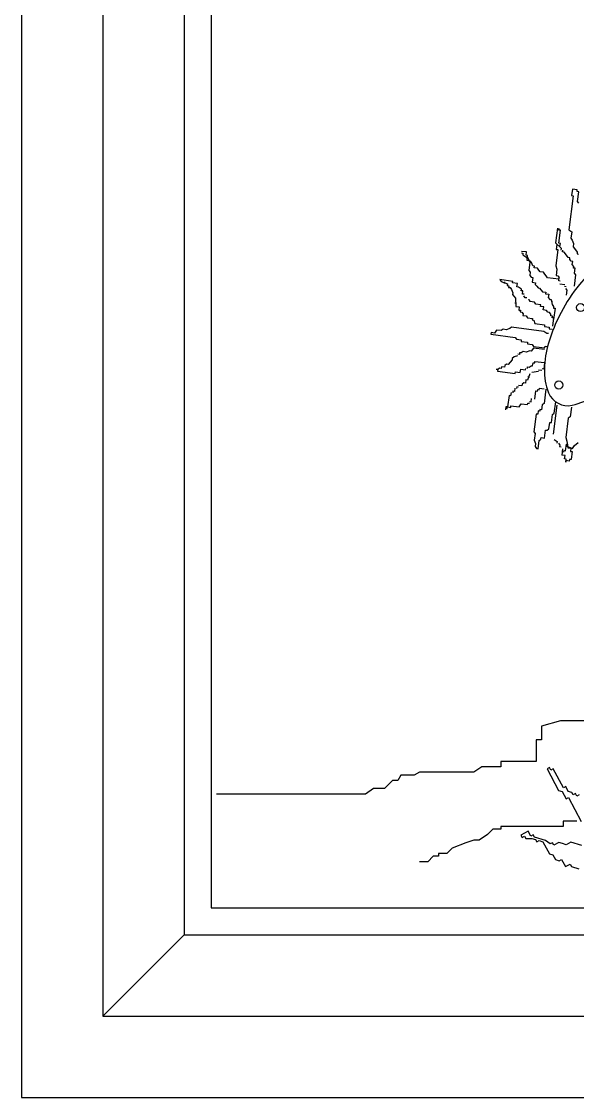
# Model space of a CAD drawing. Header units: inches. Extents: x 6 to 48.5, y 12.5 to 37.3.
# Drawn here: x 7.3347 to 7.4908, y 14.7063 to 15.0084 of the extents above; entities that cross this region are included whole.
import ezdxf

# ---------------------------------------------------------------- set-up
doc = ezdxf.new("R2010")
doc.units = ezdxf.units.IN
doc.header["$MEASUREMENT"] = 0
doc.layers.add('02', color=2, linetype='Continuous')
doc.layers.add('4', color=4, linetype='Continuous')

msp = doc.modelspace()

# ---------------------------------------------------------------- linework, layer by layer
at = {"layer": '02'}
for p, q in [((7.48554, 14.93557), (7.48566, 14.93648)), ((7.48599, 14.93551), (7.48554, 14.93557)), ((7.48723, 14.93443), (7.48587, 14.93461)), ((7.48762, 14.93391), (7.48717, 14.93397)), ((7.48795, 14.93295), (7.48756, 14.93346)), ((7.48777, 14.93159), (7.48795, 14.93295)), ((7.48157, 14.91262), (7.48133, 14.91081)), ((7.47747, 14.90948), (7.47678, 14.90773)), ((7.47735, 14.90858), (7.4769, 14.90864)), ((7.47985, 14.91009), (7.47798, 14.90987)), ((7.48082, 14.91042), (7.47991, 14.91054)), ((7.48133, 14.91081), (7.48088, 14.91087)), ((7.47325, 14.90544), (7.47313, 14.90453)), ((7.47376, 14.90583), (7.4737, 14.90538)), ((7.47422, 14.90577), (7.47376, 14.90583)), ((7.47518, 14.9061), (7.47428, 14.90622)), ((7.47524, 14.90655), (7.47518, 14.9061)), ((7.47575, 14.90695), (7.47524, 14.90655)), ((7.47621, 14.90689), (7.47575, 14.90695)), ((7.47633, 14.90779), (7.47621, 14.90689)), ((7.47678, 14.90773), (7.47633, 14.90779)), ((7.4801, 14.90499), (7.48016, 14.90544)), ((7.48016, 14.90544), (7.48151, 14.90526)), ((7.47159, 14.90336), (7.47117, 14.90019)), ((7.47205, 14.9033), (7.47159, 14.90336)), ((7.47217, 14.9042), (7.47205, 14.9033)), ((7.47268, 14.90459), (7.47262, 14.90414)), ((7.47313, 14.90453), (7.47268, 14.90459)), ((7.47781, 14.90161), (7.47793, 14.90252)), ((7.47883, 14.90239), (7.47913, 14.90466)), ((7.47913, 14.90466), (7.47959, 14.9046)), ((7.47959, 14.9046), (7.47965, 14.90505)), ((7.47965, 14.90505), (7.4801, 14.90499)), ((7.47072, 14.90025), (7.4706, 14.89934)), ((7.47066, 14.8998), (7.47111, 14.89974)), ((7.47117, 14.90019), (7.47072, 14.90025)), ((7.47111, 14.89974), (7.47117, 14.90019)), ((7.47117, 14.90019), (7.47208, 14.90007)), ((7.47208, 14.90007), (7.47214, 14.90052)), ((7.47214, 14.90052), (7.4744, 14.90022)), ((7.4744, 14.90022), (7.47497, 14.90107)), ((7.47497, 14.90107), (7.47678, 14.90083)), ((7.47678, 14.90083), (7.47684, 14.90128)), ((7.47684, 14.90128), (7.4773, 14.90122)), ((7.47736, 14.90167), (7.47781, 14.90161)), ((7.48505, 14.90065), (7.48397, 14.89251)), ((7.48424, 14.89109), (7.48508, 14.89052)), ((7.48508, 14.89052), (7.48502, 14.89006)), ((7.48547, 14.89), (7.48587, 14.88949)), ((7.48587, 14.88949), (7.48581, 14.88904)), ((7.48581, 14.88904), (7.48626, 14.88898)), ((7.48665, 14.88847), (7.48641, 14.88666)), ((7.35751, 14.72916), (7.38032, 14.75198))]:
    msp.add_line(p, q, dxfattribs=at)
for points in [[(7.38032, 15.11707), (7.38032, 14.75198), (7.74541, 14.75198), (7.74541, 15.11707)], [(7.38793, 15.10946), (7.38793, 14.75959), (7.73781, 14.75959), (7.73781, 15.10946)]]:
    msp.add_lwpolyline(points, close=True, dxfattribs=at)
for points in [[(7.49119, 14.95738), (7.4908, 14.95789), (7.49116, 14.96061), (7.49071, 14.96067), (7.49077, 14.96112), (7.48941, 14.9613), (7.48917, 14.95949), (7.48962, 14.95943), (7.48836, 14.94993), (7.48921, 14.94936), (7.48897, 14.94755), (7.48936, 14.94703), (7.48969, 14.94607), (7.48957, 14.94516), (7.48997, 14.94465), (7.49075, 14.94363), (7.49069, 14.94317), (7.49114, 14.94311)], [(7.4852, 14.95035), (7.48466, 14.94628)], [(7.48589, 14.94519), (7.48601, 14.9461), (7.48556, 14.94616), (7.48604, 14.94978), (7.48559, 14.94984), (7.48565, 14.95029)], [(7.48623, 14.94423), (7.48629, 14.94468), (7.48466, 14.94628)], [(7.48505, 14.94576), (7.48487, 14.94441), (7.48532, 14.94435), (7.48472, 14.93982), (7.48505, 14.93886), (7.48481, 14.93705), (7.48527, 14.93699), (7.48566, 14.93648)], [(7.47507, 14.94341), (7.47552, 14.94335), (7.47546, 14.94289), (7.47631, 14.94232), (7.4767, 14.94181), (7.47664, 14.94136), (7.47709, 14.9413)], [(7.47676, 14.94226), (7.47682, 14.94271), (7.47637, 14.94277), (7.47649, 14.94368), (7.47513, 14.94386)], [(7.47676, 14.94226), (7.47748, 14.94078), (7.47718, 14.93852), (7.47757, 14.93801), (7.47745, 14.93711), (7.47785, 14.93659), (7.4783, 14.93653), (7.47812, 14.93518), (7.47902, 14.93506), (7.47896, 14.9346), (7.47936, 14.93409), (7.47975, 14.93358), (7.4802, 14.93352), (7.48099, 14.93249), (7.48189, 14.93237), (7.48183, 14.93192), (7.48274, 14.9318), (7.48262, 14.9309), (7.48301, 14.93038), (7.48346, 14.93032)], [(7.48994, 14.93407), (7.49036, 14.93723), (7.48997, 14.93775), (7.49015, 14.9391), (7.4897, 14.93916), (7.48976, 14.93962), (7.48936, 14.94013), (7.48948, 14.94103), (7.48903, 14.94109), (7.48864, 14.94161), (7.4887, 14.94206), (7.48825, 14.94212), (7.48746, 14.94314), (7.48707, 14.94366), (7.48662, 14.94372), (7.48668, 14.94417)], [(7.4856, 14.93602), (7.48243, 14.93644), (7.48204, 14.93696), (7.48165, 14.93747), (7.48125, 14.93798), (7.48035, 14.9381), (7.47996, 14.93861), (7.47956, 14.93913), (7.47866, 14.93925), (7.47872, 14.9397), (7.47827, 14.93976), (7.47793, 14.94072), (7.47754, 14.94124)], [(7.47583, 14.9318), (7.47538, 14.93186), (7.4755, 14.93276), (7.47504, 14.93282), (7.4751, 14.93327), (7.47426, 14.93385), (7.47381, 14.93391), (7.47393, 14.93481), (7.47257, 14.93499), (7.47263, 14.93544), (7.46901, 14.93592), (7.4694, 14.93541), (7.47115, 14.93472)], [(7.47031, 14.93529), (7.47025, 14.93484)], [(7.47115, 14.93472), (7.47109, 14.93427), (7.47155, 14.93421), (7.47149, 14.93375), (7.47194, 14.93369), (7.47233, 14.93318), (7.47266, 14.93222), (7.4726, 14.93176), (7.47299, 14.93125), (7.47339, 14.93074)], [(7.47321, 14.92938), (7.47366, 14.92932)], [(7.47339, 14.93074), (7.47354, 14.92842), (7.47444, 14.9283), (7.47432, 14.92739), (7.47478, 14.92733), (7.47472, 14.92688), (7.47517, 14.92682), (7.47556, 14.92631), (7.4755, 14.92586), (7.47641, 14.92574), (7.4768, 14.92522), (7.47816, 14.92504), (7.4781, 14.92459), (7.47855, 14.92453), (7.47888, 14.92357), (7.48159, 14.92321), (7.48153, 14.92275), (7.48289, 14.92257), (7.48283, 14.92212), (7.48374, 14.922)], [(7.47661, 14.93077), (7.47616, 14.93083), (7.47577, 14.93134)], [(7.48386, 14.9229), (7.48416, 14.92517), (7.4837, 14.92523), (7.48376, 14.92568), (7.48331, 14.92574), (7.48337, 14.92619), (7.48298, 14.9267), (7.48253, 14.92676), (7.48213, 14.92728), (7.48123, 14.9274), (7.48135, 14.9283), (7.48045, 14.92842), (7.48051, 14.92887), (7.47915, 14.92905), (7.47876, 14.92957), (7.4774, 14.92975), (7.47746, 14.9302), (7.47701, 14.93026)], [(7.4834, 14.92987), (7.48385, 14.92981)], [(7.48346, 14.93032), (7.48373, 14.92891), (7.48412, 14.92839), (7.48406, 14.92794), (7.48452, 14.92788), (7.4841, 14.92471)], [(7.48265, 14.92076), (7.4822, 14.92082), (7.48135, 14.9214), (7.47231, 14.9226), (7.47179, 14.9222), (7.47083, 14.92187), (7.46992, 14.92199), (7.46941, 14.9216), (7.46805, 14.92178), (7.46748, 14.92093), (7.46658, 14.92105), (7.46652, 14.9206), (7.4733, 14.9197), (7.4737, 14.91919), (7.47505, 14.91901), (7.47499, 14.91856), (7.4768, 14.91832), (7.47674, 14.91786), (7.4781, 14.91768), (7.47849, 14.91717), (7.48166, 14.91675), (7.48172, 14.9172), (7.48217, 14.91714)], [(7.474, 14.91455), (7.47304, 14.91421), (7.47252, 14.91382), (7.47246, 14.91337), (7.47138, 14.91213), (7.47093, 14.91219), (7.47041, 14.9118), (7.47035, 14.91135), (7.46945, 14.91147), (7.46939, 14.91101), (7.46894, 14.91107), (7.46842, 14.91068), (7.46797, 14.91074)], [(7.4816, 14.9163), (7.47843, 14.91672), (7.47786, 14.91587), (7.47741, 14.91593), (7.47644, 14.9156), (7.47554, 14.91572), (7.47502, 14.91533), (7.47457, 14.91539), (7.47451, 14.91494), (7.47406, 14.915)], [(7.47675, 14.91096), (7.47681, 14.91141), (7.47726, 14.91135), (7.47777, 14.91174), (7.47822, 14.91168), (7.47834, 14.91259), (7.4788, 14.91253), (7.47886, 14.91298), (7.48157, 14.91262)], [(7.46842, 14.91068), (7.46836, 14.91023), (7.47334, 14.90957), (7.4734, 14.91002), (7.47476, 14.90984), (7.47488, 14.91075), (7.47623, 14.91057), (7.47629, 14.91102)], [(7.48197, 14.9052), (7.48143, 14.90113), (7.48091, 14.90074), (7.48073, 14.89938), (7.48028, 14.89944), (7.48022, 14.89899), (7.47977, 14.89905), (7.47965, 14.89814), (7.4792, 14.8982), (7.47854, 14.89323), (7.47893, 14.89271), (7.47869, 14.8909), (7.47902, 14.88994), (7.4789, 14.88904), (7.47929, 14.88852), (7.47975, 14.88846), (7.48005, 14.89072), (7.48056, 14.89112), (7.48062, 14.89157), (7.48152, 14.89145), (7.48182, 14.89371), (7.48228, 14.89365), (7.48279, 14.89404), (7.48303, 14.89585), (7.48348, 14.89579), (7.48378, 14.89806), (7.48429, 14.89845), (7.48471, 14.90161)], [(7.48912, 14.90011), (7.48876, 14.89739), (7.48824, 14.897), (7.48752, 14.89157), (7.48786, 14.89061)], [(7.48786, 14.89061), (7.48807, 14.88874), (7.48897, 14.88862), (7.48885, 14.88771), (7.48931, 14.88765), (7.48901, 14.88539), (7.48855, 14.88545), (7.48849, 14.885), (7.48759, 14.88512), (7.48753, 14.88467), (7.48765, 14.88557), (7.4872, 14.88563), (7.48732, 14.88654), (7.48641, 14.88666)], [(7.48698, 14.8875), (7.48704, 14.88795), (7.4875, 14.88789), (7.48774, 14.8897), (7.48768, 14.88925), (7.48943, 14.88856), (7.49, 14.8894), (7.49102, 14.89019)], [(7.48774, 14.8897), (7.48819, 14.88964)], [(7.52408, 14.81207), (7.48605, 14.81207), (7.48072, 14.81055), (7.48072, 14.80674), (7.4792, 14.80674), (7.4792, 14.80066), (7.46931, 14.80066), (7.46931, 14.79914), (7.46399, 14.79914), (7.46171, 14.79762), (7.4465, 14.79762), (7.44497, 14.79686), (7.44117, 14.79686), (7.44041, 14.79534), (7.43889, 14.79534), (7.43737, 14.79381), (7.43661, 14.79305), (7.43357, 14.79305), (7.43128, 14.79153), (7.38945, 14.79153)], [(7.49133, 14.79133), (7.49066, 14.79097), (7.4903, 14.79164), (7.48963, 14.79129), (7.48927, 14.79196), (7.48824, 14.79227), (7.48752, 14.79361), (7.48685, 14.79325), (7.48399, 14.79862), (7.48332, 14.79827), (7.48296, 14.79894), (7.48229, 14.79858), (7.48551, 14.79254), (7.48654, 14.79223), (7.48761, 14.79021), (7.48828, 14.79057), (7.49186, 14.78386)], [(7.49061, 14.78393), (7.48681, 14.78393), (7.48681, 14.78241), (7.46931, 14.78241), (7.46931, 14.78164), (7.46703, 14.78164), (7.46551, 14.78012), (7.46323, 14.7786), (7.46171, 14.7786), (7.45943, 14.77784), (7.45562, 14.77632), (7.4541, 14.7748), (7.45182, 14.7748), (7.45182, 14.77404), (7.4503, 14.77404), (7.44878, 14.77252), (7.4465, 14.77252)], [(7.49204, 14.77706), (7.48896, 14.778), (7.48761, 14.77728), (7.48658, 14.7776), (7.48555, 14.77791), (7.48421, 14.77719), (7.48385, 14.77786), (7.48318, 14.77751), (7.4818, 14.77849), (7.47871, 14.77943), (7.47835, 14.7801), (7.47768, 14.77974), (7.47696, 14.78109), (7.47495, 14.78001), (7.47531, 14.77934), (7.47598, 14.7797), (7.47634, 14.77903), (7.47804, 14.77907), (7.47907, 14.77876), (7.47943, 14.77809), (7.4801, 14.77845), (7.48113, 14.77813), (7.48292, 14.77478), (7.48394, 14.77446), (7.48466, 14.77312), (7.48569, 14.77281), (7.48636, 14.77317), (7.48743, 14.77115), (7.48878, 14.77187), (7.48913, 14.7712), (7.49119, 14.77057)]]:
    msp.add_lwpolyline(points, dxfattribs=at)
msp.add_lwpolyline([(7.48268, 14.91808, 0.06364), (7.48152, 14.91084, 0.103576), (7.48269, 14.90419, 0.367652), (7.48935, 14.90066, 0.103576), (7.49551, 14.90345, 0.06364), (7.50083, 14.90849, 0.099891), (7.50952, 14.92494, 0.06364), (7.51068, 14.93218, 0.103576), (7.50951, 14.93883, 0.367652), (7.50285, 14.94236, 0.103576), (7.49669, 14.93957, 0.06364), (7.49137, 14.93453, 0.099891), (7.48268, 14.91808)], format="xyb", dxfattribs=at)
for centre in [(7.49168, 14.92808), (7.48557, 14.90633)]:
    msp.add_circle(centre, 0.00114, dxfattribs=at)
at = {"layer": '4'}
for p, q in [((7.33469, 15.16271), (7.33469, 14.70634)), ((7.33469, 14.70634), (7.79105, 14.70634))]:
    msp.add_line(p, q, dxfattribs=at)
msp.add_lwpolyline([(7.35751, 15.13989), (7.35751, 14.72916), (7.76823, 14.72916), (7.76823, 15.13989)], close=True, dxfattribs=at)

doc.saveas('drawing.dxf')
